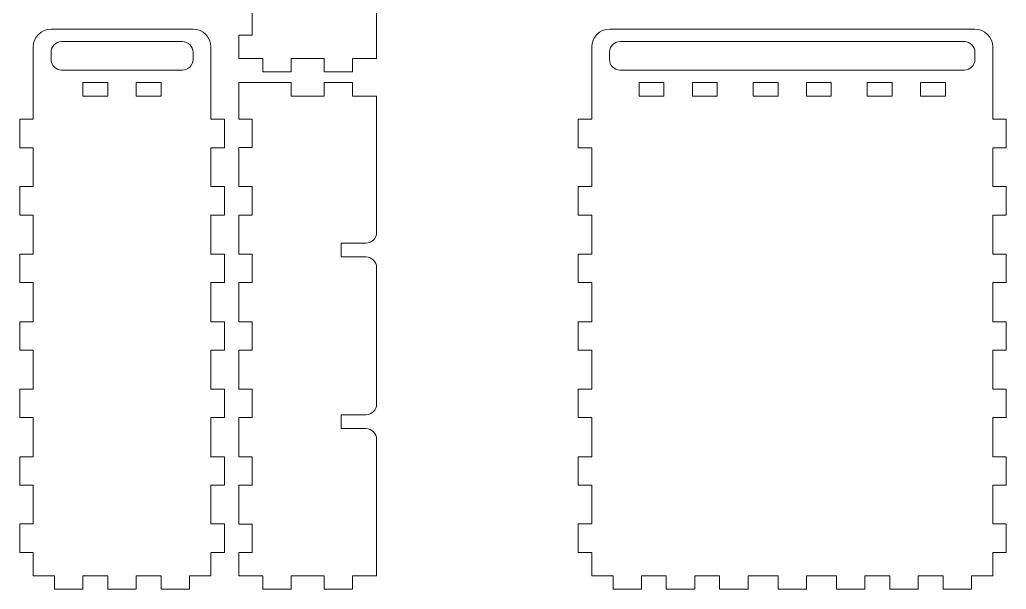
# Model space of a CAD drawing. Header units: millimetres. Extents: x -497 to 476, y -462 to 475.
# Drawn here: x -472.1 to -194.5, y -462 to -301.7 of the extents above; entities that cross this region are included whole.
import ezdxf

# ---------------------------------------------------------------- set-up
doc = ezdxf.new("R2010")
doc.units = ezdxf.units.MM
doc.header["$MEASUREMENT"] = 0
doc.layers.add('layer 1', color=7, linetype='Continuous')

msp = doc.modelspace()

# ---------------------------------------------------------------- linework, layer by layer
at = {"layer": 'layer 1', "lineweight": 9}
for points, knots in [([(-371.6441, -216.0119), (-371.6441, -216.0119), (-371.6441, -177.6119), (-371.6441, -177.6119), (-371.6441, -177.6119), (-371.6441, -177.6119), (-378.4261, -177.6119), (-378.4261, -177.6119), (-378.4261, -177.6119), (-378.4261, -177.6119), (-378.4261, -173.8119), (-378.4261, -173.8119), (-378.4261, -173.8119), (-378.4261, -173.8119), (-386.4262, -173.8119), (-386.4262, -173.8119), (-386.4262, -173.8119), (-386.4262, -173.8119), (-386.4262, -177.6119), (-386.4262, -177.6119), (-386.4262, -177.6119), (-386.4262, -177.6119), (-395.6621, -177.6119), (-395.6621, -177.6119), (-395.6621, -177.6119), (-395.6621, -177.6119), (-395.6621, -173.8119), (-395.6621, -173.8119), (-395.6621, -173.8119), (-395.6621, -173.8119), (-406.6441, -173.8119), (-406.6441, -173.8119), (-406.6441, -173.8119), (-406.6441, -173.8119), (-410.4442, -173.8119), (-410.4442, -173.8119), (-410.4442, -173.8119), (-410.4442, -173.8119), (-410.4442, -177.6119), (-410.4442, -177.6119), (-410.4442, -177.6119), (-410.4442, -177.6119), (-410.4442, -184.1118), (-410.4442, -184.1118), (-410.4442, -184.1118), (-410.4442, -184.1118), (-406.6441, -184.1118), (-406.6441, -184.1118), (-406.6441, -184.1118), (-406.6441, -184.1118), (-406.6441, -192.1119), (-406.6441, -192.1119), (-406.6441, -192.1119), (-406.6441, -192.1119), (-410.4442, -192.1119), (-410.4442, -192.1119), (-410.4442, -192.1119), (-410.4442, -192.1119), (-410.4442, -203.1119), (-410.4442, -203.1119), (-410.4442, -203.1119), (-410.4442, -203.1119), (-406.6441, -203.1119), (-406.6441, -203.1119), (-406.6441, -203.1119), (-406.6441, -203.1119), (-406.6441, -211.1118), (-406.6441, -211.1118), (-406.6441, -211.1118), (-406.6441, -211.1118), (-410.4442, -211.1118), (-410.4442, -211.1118), (-410.4442, -211.1118), (-410.4442, -211.1118), (-410.4442, -222.1119), (-410.4442, -222.1119), (-410.4442, -222.1119), (-410.4442, -222.1119), (-406.6441, -222.1119), (-406.6441, -222.1119), (-406.6441, -222.1119), (-406.6441, -222.1119), (-406.6441, -230.1119), (-406.6441, -230.1119), (-406.6441, -230.1119), (-406.6441, -230.1119), (-410.4442, -230.1119), (-410.4442, -230.1119), (-410.4442, -230.1119), (-410.4442, -230.1119), (-410.4442, -241.1119), (-410.4442, -241.1119), (-410.4442, -241.1119), (-410.4442, -241.1119), (-406.6441, -241.1119), (-406.6441, -241.1119), (-406.6441, -241.1119), (-406.6441, -241.1119), (-406.6441, -249.1118), (-406.6441, -249.1118), (-406.6441, -249.1118), (-406.6441, -249.1118), (-410.4442, -249.1118), (-410.4442, -249.1118), (-410.4442, -249.1118), (-410.4442, -249.1118), (-410.4442, -260.1118), (-410.4442, -260.1118), (-410.4442, -260.1118), (-410.4442, -260.1118), (-406.6441, -260.1118), (-406.6441, -260.1118), (-406.6441, -260.1118), (-406.6441, -260.1118), (-406.6441, -268.1119), (-406.6441, -268.1119), (-406.6441, -268.1119), (-406.6441, -268.1119), (-410.4442, -268.1119), (-410.4442, -268.1119), (-410.4442, -268.1119), (-410.4442, -268.1119), (-410.4442, -279.1118), (-410.4442, -279.1118), (-410.4442, -279.1118), (-410.4442, -279.1118), (-406.6441, -279.1118), (-406.6441, -279.1118), (-406.6441, -279.1118), (-406.6441, -279.1118), (-406.6441, -287.1118), (-406.6441, -287.1118), (-406.6441, -287.1118), (-406.6441, -287.1118), (-410.4442, -287.1118), (-410.4442, -287.1118), (-410.4442, -287.1118), (-410.4442, -287.1118), (-410.4442, -298.1119), (-410.4442, -298.1119), (-410.4442, -298.1119), (-410.4442, -298.1119), (-406.6441, -298.1119), (-406.6441, -298.1119), (-406.6441, -298.1119), (-406.6441, -298.1119), (-406.6441, -306.1119), (-406.6441, -306.1119), (-406.6441, -306.1119), (-406.6441, -306.1119), (-410.4442, -306.1119), (-410.4442, -306.1119)], [0, 0, 0, 0, 0.02564103, 0.02564103, 0.02564103, 0.02564103, 0.05128205, 0.05128205, 0.05128205, 0.05128205, 0.07692308, 0.07692308, 0.07692308, 0.07692308, 0.1025641, 0.1025641, 0.1025641, 0.1025641, 0.12820513, 0.12820513, 0.12820513, 0.12820513, 0.15384615, 0.15384615, 0.15384615, 0.15384615, 0.17948718, 0.17948718, 0.17948718, 0.17948718, 0.20512821, 0.20512821, 0.20512821, 0.20512821, 0.23076923, 0.23076923, 0.23076923, 0.23076923, 0.25641026, 0.25641026, 0.25641026, 0.25641026, 0.28205128, 0.28205128, 0.28205128, 0.28205128, 0.30769231, 0.30769231, 0.30769231, 0.30769231, 0.33333333, 0.33333333, 0.33333333, 0.33333333, 0.35897436, 0.35897436, 0.35897436, 0.35897436, 0.38461538, 0.38461538, 0.38461538, 0.38461538, 0.41025641, 0.41025641, 0.41025641, 0.41025641, 0.43589744, 0.43589744, 0.43589744, 0.43589744, 0.46153846, 0.46153846, 0.46153846, 0.46153846, 0.48717949, 0.48717949, 0.48717949, 0.48717949, 0.51282051, 0.51282051, 0.51282051, 0.51282051, 0.53846154, 0.53846154, 0.53846154, 0.53846154, 0.56410256, 0.56410256, 0.56410256, 0.56410256, 0.58974359, 0.58974359, 0.58974359, 0.58974359, 0.61538462, 0.61538462, 0.61538462, 0.61538462, 0.64102564, 0.64102564, 0.64102564, 0.64102564, 0.66666667, 0.66666667, 0.66666667, 0.66666667, 0.69230769, 0.69230769, 0.69230769, 0.69230769, 0.71794872, 0.71794872, 0.71794872, 0.71794872, 0.74358974, 0.74358974, 0.74358974, 0.74358974, 0.76923077, 0.76923077, 0.76923077, 0.76923077, 0.79487179, 0.79487179, 0.79487179, 0.79487179, 0.82051282, 0.82051282, 0.82051282, 0.82051282, 0.84615385, 0.84615385, 0.84615385, 0.84615385, 0.87179487, 0.87179487, 0.87179487, 0.87179487, 0.8974359, 0.8974359, 0.8974359, 0.8974359, 0.92307692, 0.92307692, 0.92307692, 0.92307692, 0.94871795, 0.94871795, 0.94871795, 0.94871795, 1, 1, 1, 1]), ([(-410.4442, -306.1119), (-410.4442, -306.1119), (-410.4442, -312.6118), (-410.4442, -312.6118), (-410.4442, -312.6118), (-410.4442, -312.6118), (-406.6441, -312.6118), (-406.6441, -312.6118), (-406.6441, -312.6118), (-406.6441, -312.6118), (-403.6622, -312.6118), (-403.6622, -312.6118), (-403.6622, -312.6118), (-403.6622, -312.6118), (-403.6622, -316.4119), (-403.6622, -316.4119), (-403.6622, -316.4119), (-403.6622, -316.4119), (-395.6621, -316.4119), (-395.6621, -316.4119), (-395.6621, -316.4119), (-395.6621, -316.4119), (-395.6621, -312.6118), (-395.6621, -312.6118), (-395.6621, -312.6118), (-395.6621, -312.6118), (-386.4262, -312.6118), (-386.4262, -312.6118), (-386.4262, -312.6118), (-386.4262, -312.6118), (-386.4262, -316.4119), (-386.4262, -316.4119), (-386.4262, -316.4119), (-386.4262, -316.4119), (-378.4261, -316.4119), (-378.4261, -316.4119), (-378.4261, -316.4119), (-378.4261, -316.4119), (-378.4261, -312.6118), (-378.4261, -312.6118), (-378.4261, -312.6118), (-378.4261, -312.6118), (-371.6441, -312.6118), (-371.6441, -312.6118), (-371.6441, -312.6118), (-371.6441, -312.6118), (-371.6441, -274.2118), (-371.6441, -274.2118)], [0, 0, 0, 0, 0.07692308, 0.07692308, 0.07692308, 0.07692308, 0.15384615, 0.15384615, 0.15384615, 0.15384615, 0.23076923, 0.23076923, 0.23076923, 0.23076923, 0.30769231, 0.30769231, 0.30769231, 0.30769231, 0.38461538, 0.38461538, 0.38461538, 0.38461538, 0.46153846, 0.46153846, 0.46153846, 0.46153846, 0.53846154, 0.53846154, 0.53846154, 0.53846154, 0.61538462, 0.61538462, 0.61538462, 0.61538462, 0.69230769, 0.69230769, 0.69230769, 0.69230769, 0.76923077, 0.76923077, 0.76923077, 0.76923077, 0.84615385, 0.84615385, 0.84615385, 0.84615385, 1, 1, 1, 1]), ([(-203.26, -304.4001), (-203.26, -304.4001), (-243.26, -304.4001), (-243.26, -304.4001), (-243.26, -304.4001), (-243.26, -304.4001), (-266.1202, -304.4001), (-266.1202, -304.4001), (-266.1202, -304.4001), (-266.1202, -304.4001), (-306.1202, -304.4001), (-306.1202, -304.4001)], [0, 0, 0, 0, 0.25, 0.25, 0.25, 0.25, 0.5, 0.5, 0.5, 0.5, 1, 1, 1, 1]), ([(-472.075, -443.5931), (-472.075, -443.5931), (-472.075, -451.7001), (-472.075, -451.7001), (-472.075, -451.7001), (-472.075, -451.7001), (-468.275, -451.7001), (-468.275, -451.7001), (-468.275, -451.7001), (-468.275, -451.7001), (-468.275, -458.2001), (-468.275, -458.2001), (-468.275, -458.2001), (-468.275, -458.2001), (-462.2749, -458.2001), (-462.2749, -458.2001), (-462.2749, -458.2001), (-462.2749, -458.2001), (-462.2749, -462.0001), (-462.2749, -462.0001), (-462.2749, -462.0001), (-462.2749, -462.0001), (-454.275, -462.0001), (-454.275, -462.0001), (-454.275, -462.0001), (-454.275, -462.0001), (-454.275, -458.2001), (-454.275, -458.2001), (-454.275, -458.2001), (-454.275, -458.2001), (-447.2749, -458.2001), (-447.2749, -458.2001), (-447.2749, -458.2001), (-447.2749, -458.2001), (-447.2749, -462.0001), (-447.2749, -462.0001), (-447.2749, -462.0001), (-447.2749, -462.0001), (-439.2749, -462.0001), (-439.2749, -462.0001), (-439.2749, -462.0001), (-439.2749, -462.0001), (-439.2749, -458.2001), (-439.2749, -458.2001), (-439.2749, -458.2001), (-439.2749, -458.2001), (-432.2749, -458.2001), (-432.2749, -458.2001), (-432.2749, -458.2001), (-432.2749, -458.2001), (-432.2749, -462.0001), (-432.2749, -462.0001), (-432.2749, -462.0001), (-432.2749, -462.0001), (-424.2749, -462.0001), (-424.2749, -462.0001), (-424.2749, -462.0001), (-424.2749, -462.0001), (-424.2749, -458.2001), (-424.2749, -458.2001), (-424.2749, -458.2001), (-424.2749, -458.2001), (-418.2749, -458.2001), (-418.2749, -458.2001), (-418.2749, -458.2001), (-418.2749, -458.2001), (-418.2749, -451.7001), (-418.2749, -451.7001), (-418.2749, -451.7001), (-418.2749, -451.7001), (-414.4749, -451.7001), (-414.4749, -451.7001), (-414.4749, -451.7001), (-414.4749, -451.7001), (-414.4749, -443.5931), (-414.4749, -443.5931), (-414.4749, -443.5931), (-414.4749, -443.5931), (-418.2749, -443.5931), (-418.2749, -443.5931), (-418.2749, -443.5931), (-418.2749, -443.5931), (-418.2749, -432.7001), (-418.2749, -432.7001), (-418.2749, -432.7001), (-418.2749, -432.7001), (-414.4749, -432.7001), (-414.4749, -432.7001), (-414.4749, -432.7001), (-414.4749, -432.7001), (-414.4749, -424.7001), (-414.4749, -424.7001), (-414.4749, -424.7001), (-414.4749, -424.7001), (-418.2749, -424.7001), (-418.2749, -424.7001), (-418.2749, -424.7001), (-418.2749, -424.7001), (-418.2749, -413.7001), (-418.2749, -413.7001), (-418.2749, -413.7001), (-418.2749, -413.7001), (-414.4749, -413.7001), (-414.4749, -413.7001), (-414.4749, -413.7001), (-414.4749, -413.7001), (-414.4749, -405.7001), (-414.4749, -405.7001), (-414.4749, -405.7001), (-414.4749, -405.7001), (-418.2749, -405.7001), (-418.2749, -405.7001), (-418.2749, -405.7001), (-418.2749, -405.7001), (-418.2749, -394.7001), (-418.2749, -394.7001), (-418.2749, -394.7001), (-418.2749, -394.7001), (-414.4749, -394.7001), (-414.4749, -394.7001), (-414.4749, -394.7001), (-414.4749, -394.7001), (-414.4749, -386.7001), (-414.4749, -386.7001), (-414.4749, -386.7001), (-414.4749, -386.7001), (-418.2749, -386.7001), (-418.2749, -386.7001), (-418.2749, -386.7001), (-418.2749, -386.7001), (-418.2749, -375.7001), (-418.2749, -375.7001), (-418.2749, -375.7001), (-418.2749, -375.7001), (-414.4749, -375.7001), (-414.4749, -375.7001), (-414.4749, -375.7001), (-414.4749, -375.7001), (-414.4749, -367.7001), (-414.4749, -367.7001), (-414.4749, -367.7001), (-414.4749, -367.7001), (-418.2749, -367.7001), (-418.2749, -367.7001), (-418.2749, -367.7001), (-418.2749, -367.7001), (-418.2749, -356.7001), (-418.2749, -356.7001), (-418.2749, -356.7001), (-418.2749, -356.7001), (-414.4749, -356.7001), (-414.4749, -356.7001), (-414.4749, -356.7001), (-414.4749, -356.7001), (-414.4749, -348.7001), (-414.4749, -348.7001), (-414.4749, -348.7001), (-414.4749, -348.7001), (-418.2749, -348.7001), (-418.2749, -348.7001), (-418.2749, -348.7001), (-418.2749, -348.7001), (-418.2749, -337.8039), (-418.2749, -337.8039), (-418.2749, -337.8039), (-418.2749, -337.8039), (-414.4749, -337.8039), (-414.4749, -337.8039), (-414.4749, -337.8039), (-414.4749, -337.8039), (-414.4749, -329.7001), (-414.4749, -329.7001), (-414.4749, -329.7001), (-414.4749, -329.7001), (-418.2749, -329.7001), (-418.2749, -329.7001), (-418.2749, -329.7001), (-418.2749, -329.7001), (-418.2749, -319.4001), (-418.2749, -319.4001), (-418.2749, -319.4001), (-418.2749, -319.4001), (-418.2749, -314.4001), (-418.2749, -314.4001), (-418.2749, -314.4001), (-418.2749, -314.4001), (-418.2749, -312.4001), (-418.2749, -312.4001), (-418.2749, -312.4001), (-418.2749, -312.4001), (-418.2749, -309.4002), (-418.2749, -309.4002)], [0, 0, 0, 0, 0.02040816, 0.02040816, 0.02040816, 0.02040816, 0.04081633, 0.04081633, 0.04081633, 0.04081633, 0.06122449, 0.06122449, 0.06122449, 0.06122449, 0.08163265, 0.08163265, 0.08163265, 0.08163265, 0.10204082, 0.10204082, 0.10204082, 0.10204082, 0.12244898, 0.12244898, 0.12244898, 0.12244898, 0.14285714, 0.14285714, 0.14285714, 0.14285714, 0.16326531, 0.16326531, 0.16326531, 0.16326531, 0.18367347, 0.18367347, 0.18367347, 0.18367347, 0.20408163, 0.20408163, 0.20408163, 0.20408163, 0.2244898, 0.2244898, 0.2244898, 0.2244898, 0.24489796, 0.24489796, 0.24489796, 0.24489796, 0.26530612, 0.26530612, 0.26530612, 0.26530612, 0.28571429, 0.28571429, 0.28571429, 0.28571429, 0.30612245, 0.30612245, 0.30612245, 0.30612245, 0.32653061, 0.32653061, 0.32653061, 0.32653061, 0.34693878, 0.34693878, 0.34693878, 0.34693878, 0.36734694, 0.36734694, 0.36734694, 0.36734694, 0.3877551, 0.3877551, 0.3877551, 0.3877551, 0.40816327, 0.40816327, 0.40816327, 0.40816327, 0.42857143, 0.42857143, 0.42857143, 0.42857143, 0.44897959, 0.44897959, 0.44897959, 0.44897959, 0.46938776, 0.46938776, 0.46938776, 0.46938776, 0.48979592, 0.48979592, 0.48979592, 0.48979592, 0.51020408, 0.51020408, 0.51020408, 0.51020408, 0.53061224, 0.53061224, 0.53061224, 0.53061224, 0.55102041, 0.55102041, 0.55102041, 0.55102041, 0.57142857, 0.57142857, 0.57142857, 0.57142857, 0.59183673, 0.59183673, 0.59183673, 0.59183673, 0.6122449, 0.6122449, 0.6122449, 0.6122449, 0.63265306, 0.63265306, 0.63265306, 0.63265306, 0.65306122, 0.65306122, 0.65306122, 0.65306122, 0.67346939, 0.67346939, 0.67346939, 0.67346939, 0.69387755, 0.69387755, 0.69387755, 0.69387755, 0.71428571, 0.71428571, 0.71428571, 0.71428571, 0.73469388, 0.73469388, 0.73469388, 0.73469388, 0.75510204, 0.75510204, 0.75510204, 0.75510204, 0.7755102, 0.7755102, 0.7755102, 0.7755102, 0.79591837, 0.79591837, 0.79591837, 0.79591837, 0.81632653, 0.81632653, 0.81632653, 0.81632653, 0.83673469, 0.83673469, 0.83673469, 0.83673469, 0.85714286, 0.85714286, 0.85714286, 0.85714286, 0.87755102, 0.87755102, 0.87755102, 0.87755102, 0.89795918, 0.89795918, 0.89795918, 0.89795918, 0.91836735, 0.91836735, 0.91836735, 0.91836735, 0.93877551, 0.93877551, 0.93877551, 0.93877551, 0.95918367, 0.95918367, 0.95918367, 0.95918367, 1, 1, 1, 1]), ([(-468.275, -309.4002), (-468.275, -309.4002), (-468.275, -312.4001), (-468.275, -312.4001), (-468.275, -312.4001), (-468.275, -312.4001), (-468.275, -314.4001), (-468.275, -314.4001), (-468.275, -314.4001), (-468.275, -314.4001), (-468.275, -319.4001), (-468.275, -319.4001), (-468.275, -319.4001), (-468.275, -319.4001), (-468.275, -329.7001), (-468.275, -329.7001), (-468.275, -329.7001), (-468.275, -329.7001), (-472.075, -329.7001), (-472.075, -329.7001), (-472.075, -329.7001), (-472.075, -329.7001), (-472.075, -337.8039), (-472.075, -337.8039), (-472.075, -337.8039), (-472.075, -337.8039), (-468.275, -337.8039), (-468.275, -337.8039), (-468.275, -337.8039), (-468.275, -337.8039), (-468.275, -348.7001), (-468.275, -348.7001), (-468.275, -348.7001), (-468.275, -348.7001), (-472.075, -348.7001), (-472.075, -348.7001), (-472.075, -348.7001), (-472.075, -348.7001), (-472.075, -356.7001), (-472.075, -356.7001), (-472.075, -356.7001), (-472.075, -356.7001), (-468.275, -356.7001), (-468.275, -356.7001), (-468.275, -356.7001), (-468.275, -356.7001), (-468.275, -367.7001), (-468.275, -367.7001), (-468.275, -367.7001), (-468.275, -367.7001), (-472.075, -367.7001), (-472.075, -367.7001), (-472.075, -367.7001), (-472.075, -367.7001), (-472.075, -375.7001), (-472.075, -375.7001), (-472.075, -375.7001), (-472.075, -375.7001), (-468.275, -375.7001), (-468.275, -375.7001), (-468.275, -375.7001), (-468.275, -375.7001), (-468.275, -386.7001), (-468.275, -386.7001), (-468.275, -386.7001), (-468.275, -386.7001), (-472.075, -386.7001), (-472.075, -386.7001), (-472.075, -386.7001), (-472.075, -386.7001), (-472.075, -394.7001), (-472.075, -394.7001), (-472.075, -394.7001), (-472.075, -394.7001), (-468.275, -394.7001), (-468.275, -394.7001), (-468.275, -394.7001), (-468.275, -394.7001), (-468.275, -405.7001), (-468.275, -405.7001), (-468.275, -405.7001), (-468.275, -405.7001), (-472.075, -405.7001), (-472.075, -405.7001), (-472.075, -405.7001), (-472.075, -405.7001), (-472.075, -413.7001), (-472.075, -413.7001), (-472.075, -413.7001), (-472.075, -413.7001), (-468.275, -413.7001), (-468.275, -413.7001), (-468.275, -413.7001), (-468.275, -413.7001), (-468.275, -424.7001), (-468.275, -424.7001), (-468.275, -424.7001), (-468.275, -424.7001), (-472.075, -424.7001), (-472.075, -424.7001), (-472.075, -424.7001), (-472.075, -424.7001), (-472.075, -432.7001), (-472.075, -432.7001), (-472.075, -432.7001), (-472.075, -432.7001), (-468.275, -432.7001), (-468.275, -432.7001), (-468.275, -432.7001), (-468.275, -432.7001), (-468.275, -443.5931), (-468.275, -443.5931), (-468.275, -443.5931), (-468.275, -443.5931), (-472.075, -443.5931), (-472.075, -443.5931)], [0, 0, 0, 0, 0.03333333, 0.03333333, 0.03333333, 0.03333333, 0.06666667, 0.06666667, 0.06666667, 0.06666667, 0.1, 0.1, 0.1, 0.1, 0.13333333, 0.13333333, 0.13333333, 0.13333333, 0.16666667, 0.16666667, 0.16666667, 0.16666667, 0.2, 0.2, 0.2, 0.2, 0.23333333, 0.23333333, 0.23333333, 0.23333333, 0.26666667, 0.26666667, 0.26666667, 0.26666667, 0.3, 0.3, 0.3, 0.3, 0.33333333, 0.33333333, 0.33333333, 0.33333333, 0.36666667, 0.36666667, 0.36666667, 0.36666667, 0.4, 0.4, 0.4, 0.4, 0.43333333, 0.43333333, 0.43333333, 0.43333333, 0.46666667, 0.46666667, 0.46666667, 0.46666667, 0.5, 0.5, 0.5, 0.5, 0.53333333, 0.53333333, 0.53333333, 0.53333333, 0.56666667, 0.56666667, 0.56666667, 0.56666667, 0.6, 0.6, 0.6, 0.6, 0.63333333, 0.63333333, 0.63333333, 0.63333333, 0.66666667, 0.66666667, 0.66666667, 0.66666667, 0.7, 0.7, 0.7, 0.7, 0.73333333, 0.73333333, 0.73333333, 0.73333333, 0.76666667, 0.76666667, 0.76666667, 0.76666667, 0.8, 0.8, 0.8, 0.8, 0.83333333, 0.83333333, 0.83333333, 0.83333333, 0.86666667, 0.86666667, 0.86666667, 0.86666667, 0.9, 0.9, 0.9, 0.9, 0.93333333, 0.93333333, 0.93333333, 0.93333333, 1, 1, 1, 1]), ([(-311.1203, -309.4001), (-311.1203, -309.4001), (-311.1203, -312.4001), (-311.1203, -312.4001), (-311.1203, -312.4001), (-311.1203, -312.4001), (-311.1203, -314.4001), (-311.1203, -314.4001), (-311.1203, -314.4001), (-311.1203, -314.4001), (-311.1203, -319.4001), (-311.1203, -319.4001), (-311.1203, -319.4001), (-311.1203, -319.4001), (-311.1203, -329.7001), (-311.1203, -329.7001), (-311.1203, -329.7001), (-311.1203, -329.7001), (-314.9203, -329.7001), (-314.9203, -329.7001), (-314.9203, -329.7001), (-314.9203, -329.7001), (-314.9203, -337.8039), (-314.9203, -337.8039), (-314.9203, -337.8039), (-314.9203, -337.8039), (-311.1203, -337.8039), (-311.1203, -337.8039), (-311.1203, -337.8039), (-311.1203, -337.8039), (-311.1203, -348.7001), (-311.1203, -348.7001), (-311.1203, -348.7001), (-311.1203, -348.7001), (-314.9203, -348.7001), (-314.9203, -348.7001), (-314.9203, -348.7001), (-314.9203, -348.7001), (-314.9203, -356.7001), (-314.9203, -356.7001), (-314.9203, -356.7001), (-314.9203, -356.7001), (-311.1203, -356.7001), (-311.1203, -356.7001), (-311.1203, -356.7001), (-311.1203, -356.7001), (-311.1203, -367.7001), (-311.1203, -367.7001), (-311.1203, -367.7001), (-311.1203, -367.7001), (-314.9203, -367.7001), (-314.9203, -367.7001), (-314.9203, -367.7001), (-314.9203, -367.7001), (-314.9203, -375.7001), (-314.9203, -375.7001), (-314.9203, -375.7001), (-314.9203, -375.7001), (-311.1203, -375.7001), (-311.1203, -375.7001), (-311.1203, -375.7001), (-311.1203, -375.7001), (-311.1203, -386.7001), (-311.1203, -386.7001), (-311.1203, -386.7001), (-311.1203, -386.7001), (-314.9203, -386.7001), (-314.9203, -386.7001), (-314.9203, -386.7001), (-314.9203, -386.7001), (-314.9203, -394.7001), (-314.9203, -394.7001), (-314.9203, -394.7001), (-314.9203, -394.7001), (-311.1203, -394.7001), (-311.1203, -394.7001), (-311.1203, -394.7001), (-311.1203, -394.7001), (-311.1203, -405.7001), (-311.1203, -405.7001), (-311.1203, -405.7001), (-311.1203, -405.7001), (-314.9203, -405.7001), (-314.9203, -405.7001), (-314.9203, -405.7001), (-314.9203, -405.7001), (-314.9203, -413.7001), (-314.9203, -413.7001), (-314.9203, -413.7001), (-314.9203, -413.7001), (-311.1203, -413.7001), (-311.1203, -413.7001), (-311.1203, -413.7001), (-311.1203, -413.7001), (-311.1203, -424.7001), (-311.1203, -424.7001), (-311.1203, -424.7001), (-311.1203, -424.7001), (-314.9203, -424.7001), (-314.9203, -424.7001), (-314.9203, -424.7001), (-314.9203, -424.7001), (-314.9203, -432.7001), (-314.9203, -432.7001), (-314.9203, -432.7001), (-314.9203, -432.7001), (-311.1203, -432.7001), (-311.1203, -432.7001), (-311.1203, -432.7001), (-311.1203, -432.7001), (-311.1203, -443.5931), (-311.1203, -443.5931), (-311.1203, -443.5931), (-311.1203, -443.5931), (-314.9203, -443.5931), (-314.9203, -443.5931), (-314.9203, -443.5931), (-314.9203, -443.5931), (-314.9203, -451.7001), (-314.9203, -451.7001), (-314.9203, -451.7001), (-314.9203, -451.7001), (-311.1203, -451.7001), (-311.1203, -451.7001), (-311.1203, -451.7001), (-311.1203, -451.7001), (-311.1203, -458.2001), (-311.1203, -458.2001), (-311.1203, -458.2001), (-311.1203, -458.2001), (-305.1202, -458.2001), (-305.1202, -458.2001), (-305.1202, -458.2001), (-305.1202, -458.2001), (-305.1202, -462.0001), (-305.1202, -462.0001), (-305.1202, -462.0001), (-305.1202, -462.0001), (-297.1203, -462.0001), (-297.1203, -462.0001), (-297.1203, -462.0001), (-297.1203, -462.0001), (-297.1203, -458.2001), (-297.1203, -458.2001), (-297.1203, -458.2001), (-297.1203, -458.2001), (-290.1201, -458.2001), (-290.1201, -458.2001), (-290.1201, -458.2001), (-290.1201, -458.2001), (-290.1201, -462.0001), (-290.1201, -462.0001), (-290.1201, -462.0001), (-290.1201, -462.0001), (-282.1202, -462.0001), (-282.1202, -462.0001), (-282.1202, -462.0001), (-282.1202, -462.0001), (-282.1202, -458.2001), (-282.1202, -458.2001), (-282.1202, -458.2001), (-282.1202, -458.2001), (-275.1202, -458.2001), (-275.1202, -458.2001), (-275.1202, -458.2001), (-275.1202, -458.2001), (-275.1202, -462.0001), (-275.1202, -462.0001), (-275.1202, -462.0001), (-275.1202, -462.0001), (-267.1202, -462.0001), (-267.1202, -462.0001), (-267.1202, -462.0001), (-267.1202, -462.0001), (-267.1202, -458.2001), (-267.1202, -458.2001), (-267.1202, -458.2001), (-267.1202, -458.2001), (-258.6901, -458.2001), (-258.6901, -458.2001), (-258.6901, -458.2001), (-258.6901, -458.2001), (-258.6901, -462.0001), (-258.6901, -462.0001), (-258.6901, -462.0001), (-258.6901, -462.0001), (-250.6901, -462.0001), (-250.6901, -462.0001), (-250.6901, -462.0001), (-250.6901, -462.0001), (-250.6901, -458.2001), (-250.6901, -458.2001), (-250.6901, -458.2001), (-250.6901, -458.2001), (-242.2599, -458.2001), (-242.2599, -458.2001), (-242.2599, -458.2001), (-242.2599, -458.2001), (-242.2599, -462.0001), (-242.2599, -462.0001), (-242.2599, -462.0001), (-242.2599, -462.0001), (-234.26, -462.0001), (-234.26, -462.0001), (-234.26, -462.0001), (-234.26, -462.0001), (-234.26, -458.2001), (-234.26, -458.2001), (-234.26, -458.2001), (-234.26, -458.2001), (-227.2599, -458.2001), (-227.2599, -458.2001), (-227.2599, -458.2001), (-227.2599, -458.2001), (-227.2599, -462.0001), (-227.2599, -462.0001), (-227.2599, -462.0001), (-227.2599, -462.0001), (-219.26, -462.0001), (-219.26, -462.0001), (-219.26, -462.0001), (-219.26, -462.0001), (-219.26, -458.2001), (-219.26, -458.2001), (-219.26, -458.2001), (-219.26, -458.2001), (-212.26, -458.2001), (-212.26, -458.2001), (-212.26, -458.2001), (-212.26, -458.2001), (-212.26, -462.0001), (-212.26, -462.0001), (-212.26, -462.0001), (-212.26, -462.0001), (-204.2599, -462.0001), (-204.2599, -462.0001), (-204.2599, -462.0001), (-204.2599, -462.0001), (-204.2599, -458.2001), (-204.2599, -458.2001), (-204.2599, -458.2001), (-204.2599, -458.2001), (-198.2599, -458.2001), (-198.2599, -458.2001), (-198.2599, -458.2001), (-198.2599, -458.2001), (-198.2599, -451.7001), (-198.2599, -451.7001), (-198.2599, -451.7001), (-198.2599, -451.7001), (-194.4599, -451.7001), (-194.4599, -451.7001), (-194.4599, -451.7001), (-194.4599, -451.7001), (-194.4599, -443.5931), (-194.4599, -443.5931), (-194.4599, -443.5931), (-194.4599, -443.5931), (-198.2599, -443.5931), (-198.2599, -443.5931), (-198.2599, -443.5931), (-198.2599, -443.5931), (-198.2599, -432.7001), (-198.2599, -432.7001), (-198.2599, -432.7001), (-198.2599, -432.7001), (-194.4599, -432.7001), (-194.4599, -432.7001), (-194.4599, -432.7001), (-194.4599, -432.7001), (-194.4599, -424.7001), (-194.4599, -424.7001), (-194.4599, -424.7001), (-194.4599, -424.7001), (-198.2599, -424.7001), (-198.2599, -424.7001), (-198.2599, -424.7001), (-198.2599, -424.7001), (-198.2599, -413.7001), (-198.2599, -413.7001), (-198.2599, -413.7001), (-198.2599, -413.7001), (-194.4599, -413.7001), (-194.4599, -413.7001), (-194.4599, -413.7001), (-194.4599, -413.7001), (-194.4599, -405.7001), (-194.4599, -405.7001), (-194.4599, -405.7001), (-194.4599, -405.7001), (-198.2599, -405.7001), (-198.2599, -405.7001), (-198.2599, -405.7001), (-198.2599, -405.7001), (-198.2599, -394.7001), (-198.2599, -394.7001), (-198.2599, -394.7001), (-198.2599, -394.7001), (-194.4599, -394.7001), (-194.4599, -394.7001), (-194.4599, -394.7001), (-194.4599, -394.7001), (-194.4599, -386.7001), (-194.4599, -386.7001), (-194.4599, -386.7001), (-194.4599, -386.7001), (-198.2599, -386.7001), (-198.2599, -386.7001), (-198.2599, -386.7001), (-198.2599, -386.7001), (-198.2599, -375.7001), (-198.2599, -375.7001), (-198.2599, -375.7001), (-198.2599, -375.7001), (-194.4599, -375.7001), (-194.4599, -375.7001), (-194.4599, -375.7001), (-194.4599, -375.7001), (-194.4599, -367.7001), (-194.4599, -367.7001), (-194.4599, -367.7001), (-194.4599, -367.7001), (-198.2599, -367.7001), (-198.2599, -367.7001), (-198.2599, -367.7001), (-198.2599, -367.7001), (-198.2599, -356.7001), (-198.2599, -356.7001), (-198.2599, -356.7001), (-198.2599, -356.7001), (-194.4599, -356.7001), (-194.4599, -356.7001), (-194.4599, -356.7001), (-194.4599, -356.7001), (-194.4599, -348.7001), (-194.4599, -348.7001), (-194.4599, -348.7001), (-194.4599, -348.7001), (-198.2599, -348.7001), (-198.2599, -348.7001), (-198.2599, -348.7001), (-198.2599, -348.7001), (-198.2599, -337.8039), (-198.2599, -337.8039), (-198.2599, -337.8039), (-198.2599, -337.8039), (-194.4599, -337.8039), (-194.4599, -337.8039)], [0, 0, 0, 0, 0.01136364, 0.01136364, 0.01136364, 0.01136364, 0.02272727, 0.02272727, 0.02272727, 0.02272727, 0.03409091, 0.03409091, 0.03409091, 0.03409091, 0.04545455, 0.04545455, 0.04545455, 0.04545455, 0.05681818, 0.05681818, 0.05681818, 0.05681818, 0.06818182, 0.06818182, 0.06818182, 0.06818182, 0.07954545, 0.07954545, 0.07954545, 0.07954545, 0.09090909, 0.09090909, 0.09090909, 0.09090909, 0.10227273, 0.10227273, 0.10227273, 0.10227273, 0.11363636, 0.11363636, 0.11363636, 0.11363636, 0.125, 0.125, 0.125, 0.125, 0.13636364, 0.13636364, 0.13636364, 0.13636364, 0.14772727, 0.14772727, 0.14772727, 0.14772727, 0.15909091, 0.15909091, 0.15909091, 0.15909091, 0.17045455, 0.17045455, 0.17045455, 0.17045455, 0.18181818, 0.18181818, 0.18181818, 0.18181818, 0.19318182, 0.19318182, 0.19318182, 0.19318182, 0.20454545, 0.20454545, 0.20454545, 0.20454545, 0.21590909, 0.21590909, 0.21590909, 0.21590909, 0.22727273, 0.22727273, 0.22727273, 0.22727273, 0.23863636, 0.23863636, 0.23863636, 0.23863636, 0.25, 0.25, 0.25, 0.25, 0.26136364, 0.26136364, 0.26136364, 0.26136364, 0.27272727, 0.27272727, 0.27272727, 0.27272727, 0.28409091, 0.28409091, 0.28409091, 0.28409091, 0.29545455, 0.29545455, 0.29545455, 0.29545455, 0.30681818, 0.30681818, 0.30681818, 0.30681818, 0.31818182, 0.31818182, 0.31818182, 0.31818182, 0.32954545, 0.32954545, 0.32954545, 0.32954545, 0.34090909, 0.34090909, 0.34090909, 0.34090909, 0.35227273, 0.35227273, 0.35227273, 0.35227273, 0.36363636, 0.36363636, 0.36363636, 0.36363636, 0.375, 0.375, 0.375, 0.375, 0.38636364, 0.38636364, 0.38636364, 0.38636364, 0.39772727, 0.39772727, 0.39772727, 0.39772727, 0.40909091, 0.40909091, 0.40909091, 0.40909091, 0.42045455, 0.42045455, 0.42045455, 0.42045455, 0.43181818, 0.43181818, 0.43181818, 0.43181818, 0.44318182, 0.44318182, 0.44318182, 0.44318182, 0.45454545, 0.45454545, 0.45454545, 0.45454545, 0.46590909, 0.46590909, 0.46590909, 0.46590909, 0.47727273, 0.47727273, 0.47727273, 0.47727273, 0.48863636, 0.48863636, 0.48863636, 0.48863636, 0.5, 0.5, 0.5, 0.5, 0.51136364, 0.51136364, 0.51136364, 0.51136364, 0.52272727, 0.52272727, 0.52272727, 0.52272727, 0.53409091, 0.53409091, 0.53409091, 0.53409091, 0.54545455, 0.54545455, 0.54545455, 0.54545455, 0.55681818, 0.55681818, 0.55681818, 0.55681818, 0.56818182, 0.56818182, 0.56818182, 0.56818182, 0.57954545, 0.57954545, 0.57954545, 0.57954545, 0.59090909, 0.59090909, 0.59090909, 0.59090909, 0.60227273, 0.60227273, 0.60227273, 0.60227273, 0.61363636, 0.61363636, 0.61363636, 0.61363636, 0.625, 0.625, 0.625, 0.625, 0.63636364, 0.63636364, 0.63636364, 0.63636364, 0.64772727, 0.64772727, 0.64772727, 0.64772727, 0.65909091, 0.65909091, 0.65909091, 0.65909091, 0.67045455, 0.67045455, 0.67045455, 0.67045455, 0.68181818, 0.68181818, 0.68181818, 0.68181818, 0.69318182, 0.69318182, 0.69318182, 0.69318182, 0.70454545, 0.70454545, 0.70454545, 0.70454545, 0.71590909, 0.71590909, 0.71590909, 0.71590909, 0.72727273, 0.72727273, 0.72727273, 0.72727273, 0.73863636, 0.73863636, 0.73863636, 0.73863636, 0.75, 0.75, 0.75, 0.75, 0.76136364, 0.76136364, 0.76136364, 0.76136364, 0.77272727, 0.77272727, 0.77272727, 0.77272727, 0.78409091, 0.78409091, 0.78409091, 0.78409091, 0.79545455, 0.79545455, 0.79545455, 0.79545455, 0.80681818, 0.80681818, 0.80681818, 0.80681818, 0.81818182, 0.81818182, 0.81818182, 0.81818182, 0.82954545, 0.82954545, 0.82954545, 0.82954545, 0.84090909, 0.84090909, 0.84090909, 0.84090909, 0.85227273, 0.85227273, 0.85227273, 0.85227273, 0.86363636, 0.86363636, 0.86363636, 0.86363636, 0.875, 0.875, 0.875, 0.875, 0.88636364, 0.88636364, 0.88636364, 0.88636364, 0.89772727, 0.89772727, 0.89772727, 0.89772727, 0.90909091, 0.90909091, 0.90909091, 0.90909091, 0.92045455, 0.92045455, 0.92045455, 0.92045455, 0.93181818, 0.93181818, 0.93181818, 0.93181818, 0.94318182, 0.94318182, 0.94318182, 0.94318182, 0.95454545, 0.95454545, 0.95454545, 0.95454545, 0.96590909, 0.96590909, 0.96590909, 0.96590909, 0.97727273, 0.97727273, 0.97727273, 0.97727273, 1, 1, 1, 1]), ([(-194.4599, -337.8039), (-194.4599, -337.8039), (-194.4599, -329.7001), (-194.4599, -329.7001), (-194.4599, -329.7001), (-194.4599, -329.7001), (-198.2599, -329.7001), (-198.2599, -329.7001), (-198.2599, -329.7001), (-198.2599, -329.7001), (-198.2599, -319.4001), (-198.2599, -319.4001), (-198.2599, -319.4001), (-198.2599, -319.4001), (-198.2599, -314.4001), (-198.2599, -314.4001), (-198.2599, -314.4001), (-198.2599, -314.4001), (-198.2599, -312.4001), (-198.2599, -312.4001), (-198.2599, -312.4001), (-198.2599, -312.4001), (-198.2599, -309.4001), (-198.2599, -309.4001)], [0, 0, 0, 0, 0.14285714, 0.14285714, 0.14285714, 0.14285714, 0.28571429, 0.28571429, 0.28571429, 0.28571429, 0.42857143, 0.42857143, 0.42857143, 0.42857143, 0.57142857, 0.57142857, 0.57142857, 0.57142857, 0.71428571, 0.71428571, 0.71428571, 0.71428571, 1, 1, 1, 1]), ([(-447.2749, -323.2001), (-447.2749, -323.2001), (-454.275, -323.2001), (-454.275, -323.2001), (-454.275, -323.2001), (-454.275, -323.2001), (-454.275, -319.4001), (-454.275, -319.4001), (-454.275, -319.4001), (-454.275, -319.4001), (-447.2749, -319.4001), (-447.2749, -319.4001), (-447.2749, -319.4001), (-447.2749, -319.4001), (-447.2749, -323.2001), (-447.2749, -323.2001)], [0, 0, 0, 0, 0.2, 0.2, 0.2, 0.2, 0.4, 0.4, 0.4, 0.4, 0.6, 0.6, 0.6, 0.6, 1, 1, 1, 1]), ([(-432.2749, -323.2001), (-432.2749, -323.2001), (-439.2749, -323.2001), (-439.2749, -323.2001), (-439.2749, -323.2001), (-439.2749, -323.2001), (-439.2749, -319.4001), (-439.2749, -319.4001), (-439.2749, -319.4001), (-439.2749, -319.4001), (-432.2749, -319.4001), (-432.2749, -319.4001), (-432.2749, -319.4001), (-432.2749, -319.4001), (-432.2749, -323.2001), (-432.2749, -323.2001)], [0, 0, 0, 0, 0.2, 0.2, 0.2, 0.2, 0.4, 0.4, 0.4, 0.4, 0.6, 0.6, 0.6, 0.6, 1, 1, 1, 1]), ([(-371.6441, -361.6001), (-371.6441, -361.6001), (-371.6441, -323.2001), (-371.6441, -323.2001), (-371.6441, -323.2001), (-371.6441, -323.2001), (-378.4261, -323.2001), (-378.4261, -323.2001), (-378.4261, -323.2001), (-378.4261, -323.2001), (-378.4261, -319.4001), (-378.4261, -319.4001), (-378.4261, -319.4001), (-378.4261, -319.4001), (-386.4262, -319.4001), (-386.4262, -319.4001), (-386.4262, -319.4001), (-386.4262, -319.4001), (-386.4262, -323.2001), (-386.4262, -323.2001), (-386.4262, -323.2001), (-386.4262, -323.2001), (-395.6621, -323.2001), (-395.6621, -323.2001), (-395.6621, -323.2001), (-395.6621, -323.2001), (-395.6621, -319.4001), (-395.6621, -319.4001), (-395.6621, -319.4001), (-395.6621, -319.4001), (-406.6442, -319.4001), (-406.6442, -319.4001), (-406.6442, -319.4001), (-406.6442, -319.4001), (-410.4442, -319.4001), (-410.4442, -319.4001), (-410.4442, -319.4001), (-410.4442, -319.4001), (-410.4442, -323.2001), (-410.4442, -323.2001), (-410.4442, -323.2001), (-410.4442, -323.2001), (-410.4442, -329.7001), (-410.4442, -329.7001), (-410.4442, -329.7001), (-410.4442, -329.7001), (-406.6442, -329.7001), (-406.6442, -329.7001), (-406.6442, -329.7001), (-406.6442, -329.7001), (-406.6442, -337.7001), (-406.6442, -337.7001), (-406.6442, -337.7001), (-406.6442, -337.7001), (-410.4442, -337.7001), (-410.4442, -337.7001), (-410.4442, -337.7001), (-410.4442, -337.7001), (-410.4442, -348.7001), (-410.4442, -348.7001), (-410.4442, -348.7001), (-410.4442, -348.7001), (-406.6442, -348.7001), (-406.6442, -348.7001), (-406.6442, -348.7001), (-406.6442, -348.7001), (-406.6442, -356.7001), (-406.6442, -356.7001), (-406.6442, -356.7001), (-406.6442, -356.7001), (-410.4442, -356.7001), (-410.4442, -356.7001), (-410.4442, -356.7001), (-410.4442, -356.7001), (-410.4442, -367.7001), (-410.4442, -367.7001), (-410.4442, -367.7001), (-410.4442, -367.7001), (-406.6442, -367.7001), (-406.6442, -367.7001), (-406.6442, -367.7001), (-406.6442, -367.7001), (-406.6442, -375.7001), (-406.6442, -375.7001), (-406.6442, -375.7001), (-406.6442, -375.7001), (-410.4442, -375.7001), (-410.4442, -375.7001), (-410.4442, -375.7001), (-410.4442, -375.7001), (-410.4442, -386.7001), (-410.4442, -386.7001), (-410.4442, -386.7001), (-410.4442, -386.7001), (-406.6442, -386.7001), (-406.6442, -386.7001), (-406.6442, -386.7001), (-406.6442, -386.7001), (-406.6442, -394.7001), (-406.6442, -394.7001), (-406.6442, -394.7001), (-406.6442, -394.7001), (-410.4442, -394.7001), (-410.4442, -394.7001), (-410.4442, -394.7001), (-410.4442, -394.7001), (-410.4442, -405.7001), (-410.4442, -405.7001), (-410.4442, -405.7001), (-410.4442, -405.7001), (-406.6442, -405.7001), (-406.6442, -405.7001), (-406.6442, -405.7001), (-406.6442, -405.7001), (-406.6442, -413.7001), (-406.6442, -413.7001), (-406.6442, -413.7001), (-406.6442, -413.7001), (-410.4442, -413.7001), (-410.4442, -413.7001), (-410.4442, -413.7001), (-410.4442, -413.7001), (-410.4442, -424.7001), (-410.4442, -424.7001), (-410.4442, -424.7001), (-410.4442, -424.7001), (-406.6442, -424.7001), (-406.6442, -424.7001), (-406.6442, -424.7001), (-406.6442, -424.7001), (-406.6442, -432.7001), (-406.6442, -432.7001), (-406.6442, -432.7001), (-406.6442, -432.7001), (-410.4442, -432.7001), (-410.4442, -432.7001), (-410.4442, -432.7001), (-410.4442, -432.7001), (-410.4442, -443.7001), (-410.4442, -443.7001), (-410.4442, -443.7001), (-410.4442, -443.7001), (-406.6442, -443.7001), (-406.6442, -443.7001), (-406.6442, -443.7001), (-406.6442, -443.7001), (-406.6442, -451.7001), (-406.6442, -451.7001), (-406.6442, -451.7001), (-406.6442, -451.7001), (-410.4442, -451.7001), (-410.4442, -451.7001)], [0, 0, 0, 0, 0.02564103, 0.02564103, 0.02564103, 0.02564103, 0.05128205, 0.05128205, 0.05128205, 0.05128205, 0.07692308, 0.07692308, 0.07692308, 0.07692308, 0.1025641, 0.1025641, 0.1025641, 0.1025641, 0.12820513, 0.12820513, 0.12820513, 0.12820513, 0.15384615, 0.15384615, 0.15384615, 0.15384615, 0.17948718, 0.17948718, 0.17948718, 0.17948718, 0.20512821, 0.20512821, 0.20512821, 0.20512821, 0.23076923, 0.23076923, 0.23076923, 0.23076923, 0.25641026, 0.25641026, 0.25641026, 0.25641026, 0.28205128, 0.28205128, 0.28205128, 0.28205128, 0.30769231, 0.30769231, 0.30769231, 0.30769231, 0.33333333, 0.33333333, 0.33333333, 0.33333333, 0.35897436, 0.35897436, 0.35897436, 0.35897436, 0.38461538, 0.38461538, 0.38461538, 0.38461538, 0.41025641, 0.41025641, 0.41025641, 0.41025641, 0.43589744, 0.43589744, 0.43589744, 0.43589744, 0.46153846, 0.46153846, 0.46153846, 0.46153846, 0.48717949, 0.48717949, 0.48717949, 0.48717949, 0.51282051, 0.51282051, 0.51282051, 0.51282051, 0.53846154, 0.53846154, 0.53846154, 0.53846154, 0.56410256, 0.56410256, 0.56410256, 0.56410256, 0.58974359, 0.58974359, 0.58974359, 0.58974359, 0.61538462, 0.61538462, 0.61538462, 0.61538462, 0.64102564, 0.64102564, 0.64102564, 0.64102564, 0.66666667, 0.66666667, 0.66666667, 0.66666667, 0.69230769, 0.69230769, 0.69230769, 0.69230769, 0.71794872, 0.71794872, 0.71794872, 0.71794872, 0.74358974, 0.74358974, 0.74358974, 0.74358974, 0.76923077, 0.76923077, 0.76923077, 0.76923077, 0.79487179, 0.79487179, 0.79487179, 0.79487179, 0.82051282, 0.82051282, 0.82051282, 0.82051282, 0.84615385, 0.84615385, 0.84615385, 0.84615385, 0.87179487, 0.87179487, 0.87179487, 0.87179487, 0.8974359, 0.8974359, 0.8974359, 0.8974359, 0.92307692, 0.92307692, 0.92307692, 0.92307692, 0.94871795, 0.94871795, 0.94871795, 0.94871795, 1, 1, 1, 1]), ([(-290.7778, -323.2001), (-290.7778, -323.2001), (-297.7778, -323.2001), (-297.7778, -323.2001), (-297.7778, -323.2001), (-297.7778, -323.2001), (-297.7778, -319.4001), (-297.7778, -319.4001), (-297.7778, -319.4001), (-297.7778, -319.4001), (-290.7778, -319.4001), (-290.7778, -319.4001), (-290.7778, -319.4001), (-290.7778, -319.4001), (-290.7778, -323.2001), (-290.7778, -323.2001)], [0, 0, 0, 0, 0.2, 0.2, 0.2, 0.2, 0.4, 0.4, 0.4, 0.4, 0.6, 0.6, 0.6, 0.6, 1, 1, 1, 1]), ([(-275.7777, -323.2001), (-275.7777, -323.2001), (-282.7777, -323.2001), (-282.7777, -323.2001), (-282.7777, -323.2001), (-282.7777, -323.2001), (-282.7777, -319.4001), (-282.7777, -319.4001), (-282.7777, -319.4001), (-282.7777, -319.4001), (-275.7777, -319.4001), (-275.7777, -319.4001), (-275.7777, -319.4001), (-275.7777, -319.4001), (-275.7777, -323.2001), (-275.7777, -323.2001)], [0, 0, 0, 0, 0.2, 0.2, 0.2, 0.2, 0.4, 0.4, 0.4, 0.4, 0.6, 0.6, 0.6, 0.6, 1, 1, 1, 1]), ([(-258.6901, -323.2001), (-258.6901, -323.2001), (-265.6901, -323.2001), (-265.6901, -323.2001), (-265.6901, -323.2001), (-265.6901, -323.2001), (-265.6901, -319.4001), (-265.6901, -319.4001), (-265.6901, -319.4001), (-265.6901, -319.4001), (-258.6901, -319.4001), (-258.6901, -319.4001), (-258.6901, -319.4001), (-258.6901, -319.4001), (-258.6901, -323.2001), (-258.6901, -323.2001)], [0, 0, 0, 0, 0.2, 0.2, 0.2, 0.2, 0.4, 0.4, 0.4, 0.4, 0.6, 0.6, 0.6, 0.6, 1, 1, 1, 1]), ([(-243.6901, -323.2001), (-243.6901, -323.2001), (-250.6901, -323.2001), (-250.6901, -323.2001), (-250.6901, -323.2001), (-250.6901, -323.2001), (-250.6901, -319.4001), (-250.6901, -319.4001), (-250.6901, -319.4001), (-250.6901, -319.4001), (-243.6901, -319.4001), (-243.6901, -319.4001), (-243.6901, -319.4001), (-243.6901, -319.4001), (-243.6901, -323.2001), (-243.6901, -323.2001)], [0, 0, 0, 0, 0.2, 0.2, 0.2, 0.2, 0.4, 0.4, 0.4, 0.4, 0.6, 0.6, 0.6, 0.6, 1, 1, 1, 1]), ([(-226.6024, -323.2001), (-226.6024, -323.2001), (-233.6025, -323.2001), (-233.6025, -323.2001), (-233.6025, -323.2001), (-233.6025, -323.2001), (-233.6025, -319.4001), (-233.6025, -319.4001), (-233.6025, -319.4001), (-233.6025, -319.4001), (-226.6024, -319.4001), (-226.6024, -319.4001), (-226.6024, -319.4001), (-226.6024, -319.4001), (-226.6024, -323.2001), (-226.6024, -323.2001)], [0, 0, 0, 0, 0.2, 0.2, 0.2, 0.2, 0.4, 0.4, 0.4, 0.4, 0.6, 0.6, 0.6, 0.6, 1, 1, 1, 1]), ([(-211.6024, -323.2001), (-211.6024, -323.2001), (-218.6024, -323.2001), (-218.6024, -323.2001), (-218.6024, -323.2001), (-218.6024, -323.2001), (-218.6024, -319.4001), (-218.6024, -319.4001), (-218.6024, -319.4001), (-218.6024, -319.4001), (-211.6024, -319.4001), (-211.6024, -319.4001), (-211.6024, -319.4001), (-211.6024, -319.4001), (-211.6024, -323.2001), (-211.6024, -323.2001)], [0, 0, 0, 0, 0.2, 0.2, 0.2, 0.2, 0.4, 0.4, 0.4, 0.4, 0.6, 0.6, 0.6, 0.6, 1, 1, 1, 1]), ([(-374.6441, -368.5001), (-374.6441, -368.5001), (-381.6441, -368.5001), (-381.6441, -368.5001), (-381.6441, -368.5001), (-381.6441, -368.5001), (-381.6441, -364.6001), (-381.6441, -364.6001), (-381.6441, -364.6001), (-381.6441, -364.6001), (-374.6441, -364.6001), (-374.6441, -364.6001)], [0, 0, 0, 0, 0.25, 0.25, 0.25, 0.25, 0.5, 0.5, 0.5, 0.5, 1, 1, 1, 1]), ([(-374.6441, -416.8001), (-374.6441, -416.8001), (-381.6441, -416.8001), (-381.6441, -416.8001), (-381.6441, -416.8001), (-381.6441, -416.8001), (-381.6441, -412.9001), (-381.6441, -412.9001), (-381.6441, -412.9001), (-381.6441, -412.9001), (-374.6441, -412.9001), (-374.6441, -412.9001)], [0, 0, 0, 0, 0.25, 0.25, 0.25, 0.25, 0.5, 0.5, 0.5, 0.5, 1, 1, 1, 1]), ([(-410.4442, -451.7001), (-410.4442, -451.7001), (-410.4442, -458.2001), (-410.4442, -458.2001), (-410.4442, -458.2001), (-410.4442, -458.2001), (-406.6442, -458.2001), (-406.6442, -458.2001), (-406.6442, -458.2001), (-406.6442, -458.2001), (-403.6622, -458.2001), (-403.6622, -458.2001), (-403.6622, -458.2001), (-403.6622, -458.2001), (-403.6622, -462.0001), (-403.6622, -462.0001), (-403.6622, -462.0001), (-403.6622, -462.0001), (-395.6621, -462.0001), (-395.6621, -462.0001), (-395.6621, -462.0001), (-395.6621, -462.0001), (-395.6621, -458.2001), (-395.6621, -458.2001), (-395.6621, -458.2001), (-395.6621, -458.2001), (-386.4262, -458.2001), (-386.4262, -458.2001), (-386.4262, -458.2001), (-386.4262, -458.2001), (-386.4262, -462.0001), (-386.4262, -462.0001), (-386.4262, -462.0001), (-386.4262, -462.0001), (-378.4261, -462.0001), (-378.4261, -462.0001), (-378.4261, -462.0001), (-378.4261, -462.0001), (-378.4261, -458.2001), (-378.4261, -458.2001), (-378.4261, -458.2001), (-378.4261, -458.2001), (-371.6441, -458.2001), (-371.6441, -458.2001), (-371.6441, -458.2001), (-371.6441, -458.2001), (-371.6441, -419.8001), (-371.6441, -419.8001)], [0, 0, 0, 0, 0.07692308, 0.07692308, 0.07692308, 0.07692308, 0.15384615, 0.15384615, 0.15384615, 0.15384615, 0.23076923, 0.23076923, 0.23076923, 0.23076923, 0.30769231, 0.30769231, 0.30769231, 0.30769231, 0.38461538, 0.38461538, 0.38461538, 0.38461538, 0.46153846, 0.46153846, 0.46153846, 0.46153846, 0.53846154, 0.53846154, 0.53846154, 0.53846154, 0.61538462, 0.61538462, 0.61538462, 0.61538462, 0.69230769, 0.69230769, 0.69230769, 0.69230769, 0.76923077, 0.76923077, 0.76923077, 0.76923077, 0.84615385, 0.84615385, 0.84615385, 0.84615385, 1, 1, 1, 1])]:
    msp.add_open_spline(points, degree=3, knots=knots, dxfattribs=at)
for points in [[(-463.2749, -304.4002), (-466.0363, -304.4002), (-468.275, -306.6387), (-468.275, -309.4002)], [(-423.2749, -304.4002), (-423.2749, -304.4002), (-463.2749, -304.4002), (-463.2749, -304.4002)], [(-418.2749, -309.4002), (-418.2749, -306.6387), (-420.5135, -304.4002), (-423.2749, -304.4002)], [(-306.1202, -304.4001), (-308.8816, -304.4001), (-311.1203, -306.6387), (-311.1203, -309.4001)], [(-198.2599, -309.4001), (-198.2599, -306.6387), (-200.4986, -304.4001), (-203.26, -304.4001)], [(-463.2749, -310.9002), (-463.2749, -309.2433), (-461.9318, -307.9002), (-460.275, -307.9002)], [(-460.275, -307.9002), (-460.275, -307.9002), (-426.2749, -307.9002), (-426.2749, -307.9002)], [(-426.2749, -307.9002), (-424.6181, -307.9002), (-423.2749, -309.2433), (-423.2749, -310.9002)], [(-306.1202, -310.9001), (-306.1202, -309.2433), (-304.7771, -307.9001), (-303.1202, -307.9001)], [(-303.1202, -307.9001), (-303.1202, -307.9001), (-206.26, -307.9001), (-206.26, -307.9001)], [(-206.26, -307.9001), (-204.6031, -307.9001), (-203.26, -309.2433), (-203.26, -310.9001)], [(-463.2749, -312.9002), (-463.2749, -312.9002), (-463.2749, -310.9002), (-463.2749, -310.9002)], [(-423.2749, -310.9002), (-423.2749, -310.9002), (-423.2749, -312.9002), (-423.2749, -312.9002)], [(-306.1202, -312.9001), (-306.1202, -312.9001), (-306.1202, -310.9001), (-306.1202, -310.9001)], [(-203.26, -310.9001), (-203.26, -310.9001), (-203.26, -312.9001), (-203.26, -312.9001)], [(-460.275, -315.9002), (-461.9318, -315.9002), (-463.2749, -314.557), (-463.2749, -312.9002)], [(-423.2749, -312.9002), (-423.2749, -314.557), (-424.6181, -315.9002), (-426.2749, -315.9002)], [(-303.1202, -315.9002), (-304.7771, -315.9002), (-306.1202, -314.557), (-306.1202, -312.9001)], [(-203.26, -312.9001), (-203.26, -314.557), (-204.6031, -315.9002), (-206.26, -315.9002)], [(-426.2749, -315.9002), (-426.2749, -315.9002), (-460.275, -315.9002), (-460.275, -315.9002)], [(-206.26, -315.9002), (-206.26, -315.9002), (-303.1202, -315.9002), (-303.1202, -315.9002)], [(-374.6441, -364.6001), (-372.9873, -364.6001), (-371.6441, -363.257), (-371.6441, -361.6001)], [(-371.6441, -371.5001), (-371.6441, -369.8433), (-372.9873, -368.5001), (-374.6441, -368.5001)], [(-371.6441, -409.9001), (-371.6441, -409.9001), (-371.6441, -371.5001), (-371.6441, -371.5001)], [(-374.6441, -412.9001), (-372.9873, -412.9001), (-371.6441, -411.557), (-371.6441, -409.9001)], [(-371.6441, -419.8001), (-371.6441, -418.1433), (-372.9873, -416.8001), (-374.6441, -416.8001)]]:
    msp.add_open_spline(points, degree=3, dxfattribs=at)

doc.saveas('drawing.dxf')
